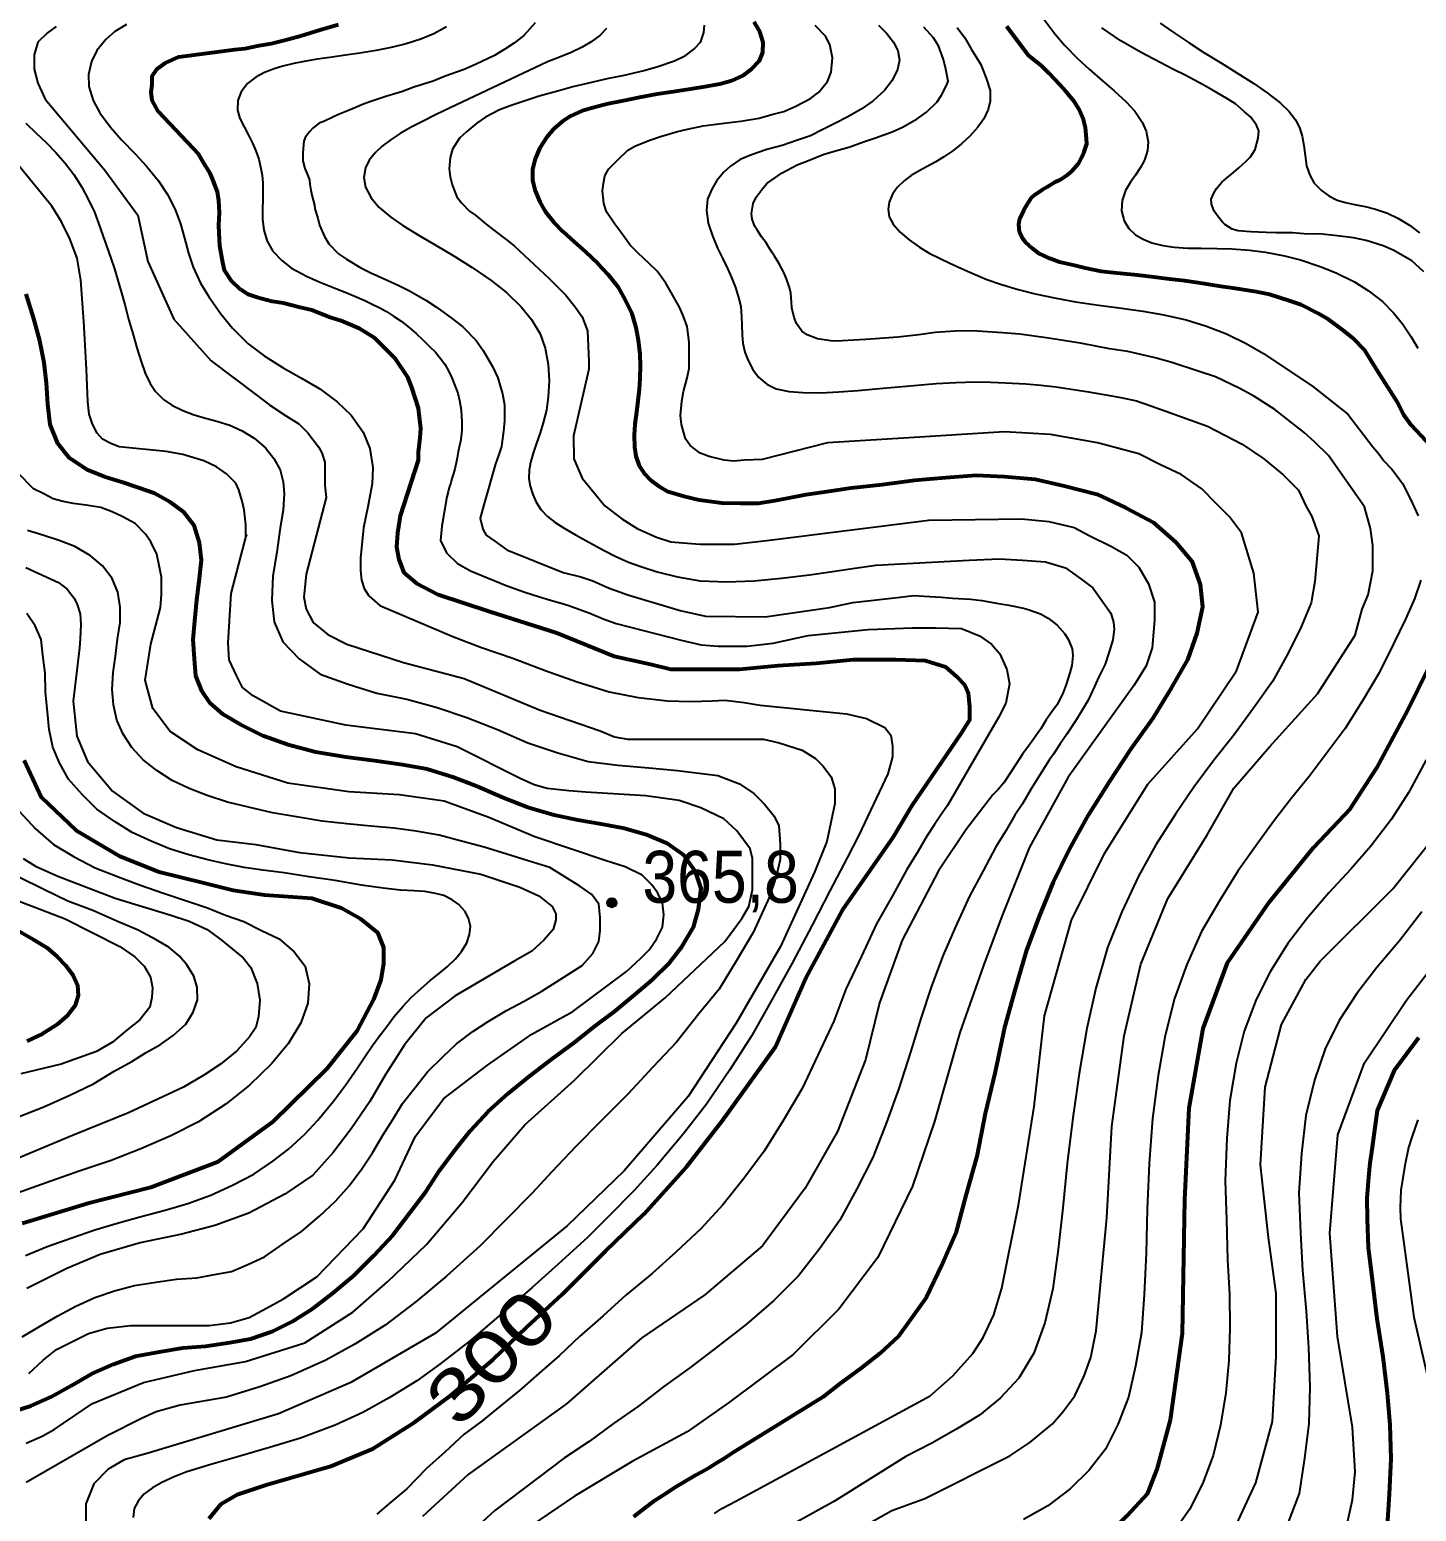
# Model space of a CAD drawing. Header units: metres. Extents: x 552626 to 559174, y 1843804 to 1852371.
# Drawn here: x 556587.6 to 557041.5, y 1844412.8 to 1844897.7 of the extents above; entities that cross this region are included whole.
import ezdxf
from ezdxf.enums import TextEntityAlignment as Align

# ---------------------------------------------------------------- set-up
doc = ezdxf.new("R2010")
doc.units = ezdxf.units.M
doc.header["$LTSCALE"] = 6.8
for name, color, linetype, lineweight in [('1', 7, 'Continuous', 25), ('2', 7, 'Continuous', 53), ('5', 7, 'Continuous', 25)]:
    doc.layers.add(name, color=color, linetype=linetype, lineweight=lineweight)
doc.layers.add('4', color=7, linetype='Continuous')

msp = doc.modelspace()

# ---------------------------------------------------------------- hatches: boundary and pattern name
at = {"layer": '5'}
msp.add_hatch(color=256, dxfattribs=at).paths.add_polyline_path([(556779.7, 1844611.98, 1), (556776.7, 1844611.98, 1)])

# ---------------------------------------------------------------- linework, layer by layer
at = {"layer": '1'}
for points in [[(556753.15, 1844899.99), (556749.4, 1844895.81), (556746.37, 1844893.43), (556743.21, 1844891.32), (556739.75, 1844889.27), (556733.83, 1844886.44), (556729.87, 1844884.61), (556723.67, 1844882.5), (556719.69, 1844880.86), (556713.38, 1844878.83), (556709.64, 1844877.51), (556704.25, 1844875.79), (556699.95, 1844874.39), (556697.13, 1844873.38), (556693.34, 1844871.76), (556690.89, 1844870.79), (556688.71, 1844869.94), (556686.83, 1844869.04), (556684.14, 1844867.75), (556682.42, 1844867.06), (556680.33, 1844865.47), (556679.24, 1844864.29), (556677.77, 1844862.39), (556677.35, 1844861.2), (556677.17, 1844858.8), (556677.09, 1844857.17), (556677.1, 1844854.79), (556677.7, 1844852.3), (556678.37, 1844850.77), (556679.21, 1844848.59), (556679.4, 1844847.09), (556679.64, 1844845.22), (556680.03, 1844843.55), (556680.83, 1844840.23), (556680.97, 1844839.11), (556681.93, 1844835.99), (556682.51, 1844833.69), (556684.2, 1844830), (556685.55, 1844827.6), (556688.72, 1844824.29), (556691.31, 1844822.61), (556696.04, 1844819.78), (556699.3, 1844818.1), (556704.83, 1844815.65), (556708.46, 1844814.01), (556712.01, 1844812.27), (556717.35, 1844809.13), (556720.86, 1844806.91), (556726, 1844803.08), (556729.38, 1844800.46), (556733.84, 1844795.98), (556736.05, 1844792.74), (556739.19, 1844787.42), (556740.89, 1844783.73)], [(556919.71, 1844901.04), (556923.33, 1844896.28), (556926.48, 1844892.56), (556930.61, 1844888.28), (556934.39, 1844884.78), (556938.84, 1844880.96), (556942.6, 1844877.72), (556946.55, 1844874.07), (556949.37, 1844870.98), (556951.79, 1844867.43), (556953.13, 1844864.48), (556953.69, 1844861), (556953.5, 1844858.19), (556952.53, 1844854.98), (556951.28, 1844852.58), (556949.6, 1844850.06), (556947.91, 1844847.78), (556946.29, 1844845.04), (556945.28, 1844841.77), (556945, 1844838.44), (556945.91, 1844835.12), (556947.39, 1844832.64), (556949.6, 1844830.59), (556952.09, 1844829.13), (556954.96, 1844827.94), (556958.54, 1844827.04), (556962.21, 1844826.55), (556966.77, 1844826.22), (556971.08, 1844826.19), (556976.31, 1844826.08), (556981.12, 1844825.97), (556986.89, 1844825.54), (556992.13, 1844824.9)], [(556957.65, 1844899.86), (556961.9, 1844896.83), (556967.13, 1844893.34), (556972.01, 1844890.25), (556977.75, 1844886.71), (556982.78, 1844883.59), (556988.31, 1844880.05), (556992.67, 1844877.02), (556996.93, 1844873.74), (556999.73, 1844871.01), (557002, 1844868.17), (557003.23, 1844865.64), (557004.15, 1844862.84), (557004.7, 1844859.74), (557005.13, 1844856.53), (557005.6, 1844853.16), (557006.66, 1844850.11), (557008.09, 1844847.42), (557010.51, 1844845.1), (557012.84, 1844843.36), (557015.63, 1844841.92), (557018.32, 1844841.1), (557021.26, 1844840.44), (557024.72, 1844839.79), (557028.11, 1844838.98), (557032.03, 1844837.65), (557035.5, 1844835.99), (557039.29, 1844833.7), (557042.51, 1844831.19)], [(556596.29, 1844898.76), (556593.46, 1844896.69), (556590.37, 1844893.59)], [(556619.36, 1844899.35), (556615.53, 1844897.1), (556612.54, 1844894.52), (556609.69, 1844890.92), (556607.9, 1844887.33), (556606.88, 1844883), (556607.03, 1844879.11), (556608.41, 1844874.55), (556610.66, 1844870.49), (556614.1, 1844865.77), (556617.76, 1844861.68), (556622.13, 1844857.05), (556625.94, 1844852.99), (556629.83, 1844848.19), (556632.75, 1844843.76)], [(556724.1, 1844898.67), (556719.94, 1844896.36), (556715.71, 1844894.64), (556710.84, 1844893.11), (556705.96, 1844891.89), (556701.02, 1844890.89), (556695.75, 1844890.01), (556691.02, 1844889.33), (556685.92, 1844888.62), (556681.8, 1844888.03), (556677.5, 1844887.32), (556674.12, 1844886.63), (556670.54, 1844885.75), (556667.65, 1844884.88), (556664.47, 1844883.72), (556661.65, 1844882.2), (556658.94, 1844880.09), (556656.92, 1844877.38), (556655.81, 1844874.47), (556655.71, 1844871.37), (556656.46, 1844868.68), (556657.81, 1844865.86), (556659.16, 1844863.4), (556660.62, 1844860.58), (556661.66, 1844858.08), (556662.63, 1844855.27), (556663.22, 1844852.81), (556663.74, 1844850.04), (556663.96, 1844847.57), (556664.01, 1844844.85), (556663.92, 1844842.09), (556663.84, 1844838.95), (556663.89, 1844835.64), (556664.28, 1844832.1), (556665.42, 1844828.54), (556667.25, 1844825.21), (556670.22, 1844822.11), (556673.34, 1844819.68), (556678.26, 1844817.05), (556682.45, 1844815.22), (556687.81, 1844812.99), (556691.42, 1844811.53), (556695.04, 1844810.02), (556697.37, 1844809.02), (556699.78, 1844807.87), (556702.06, 1844806.77), (556704.42, 1844805.5), (556706.75, 1844803.98), (556709.23, 1844802.3), (556711.81, 1844800.26), (556714.17, 1844798.25), (556716.5, 1844796.14), (556718.56, 1844794.03), (556720.45, 1844792.13), (556722.1, 1844790.11), (556723.49, 1844788.26), (556724.7, 1844786.04)], [(556808.44, 1844899.12), (556808.16, 1844896.8), (556807.15, 1844893.53), (556805.3, 1844891.59), (556801.64, 1844888.85), (556798.68, 1844887.43), (556792.93, 1844885.48), (556788.62, 1844884.27), (556781.7, 1844882.55), (556777.14, 1844881.69), (556770.12, 1844880.05), (556765.4, 1844878.98), (556760.81, 1844877.65), (556754.37, 1844875.89), (556750.53, 1844874.65), (556744.97, 1844872.72), (556741.43, 1844871.42), (556736.87, 1844869.04), (556733.98, 1844867.06), (556730.71, 1844864.37), (556728.32, 1844862.16), (556726.01, 1844858.55), (556725.3, 1844855.89), (556724.91, 1844852.13), (556725.24, 1844849.51), (556725.94, 1844846.93), (556727.48, 1844843.04), (556728.97, 1844841.03), (556731.59, 1844838.32), (556733.67, 1844836.87), (556737.07, 1844834.06), (556739.6, 1844832.09), (556743.6, 1844828.98), (556746.24, 1844826.93), (556757.71, 1844816.26), (556763.13, 1844810.82), (556766.04, 1844807.06), (556768.54, 1844803.72), (556770.21, 1844799.12), (556770.63, 1844789.09), (556770.63, 1844786.59), (556765.67, 1844764.77), (556765.72, 1844757.28), (556768.47, 1844750.98), (556772, 1844746.64), (556775.93, 1844741.92), (556781.43, 1844737.58), (556786.54, 1844734.43), (556792.82, 1844731.67), (556797.53, 1844730.1), (556806.96, 1844729.31)], [(556776.47, 1844898.04), (556774.25, 1844895.77), (556771.39, 1844893.69), (556768.47, 1844891.99), (556764.86, 1844890.28), (556761.35, 1844888.81)], [(556921.73, 1844765.27), (556906.68, 1844766.06), (556873.63, 1844763.98), (556848.84, 1844762.48), (556827.37, 1844757.09), (556821.6, 1844756.85), (556818.12, 1844756.51), (556814.95, 1844756.77), (556810.03, 1844758.06), (556807.14, 1844759.13), (556803.87, 1844761.67), (556802.36, 1844763.85), (556801.03, 1844768.44), (556800.65, 1844771.44), (556801.11, 1844776.16), (556801.67, 1844779.27), (556802.81, 1844783.79), (556803.48, 1844786.82), (556803.54, 1844791.68), (556803.55, 1844795.39), (556802.81, 1844800.53), (556801.64, 1844803.81), (556800.3, 1844806.88), (556797.61, 1844811.68), (556795.9, 1844814.7), (556793.03, 1844818.62), (556790.54, 1844821.06), (556786.75, 1844824.68), (556784.16, 1844827.21), (556781.16, 1844831.4), (556779.2, 1844834.1), (556776.41, 1844838.13), (556775.61, 1844840.79), (556775.09, 1844844.91), (556775.45, 1844847.33), (556775.9, 1844849.86), (556777.06, 1844852), (556780.18, 1844855.15), (556783.41, 1844858.22), (556785.89, 1844859.67), (556790.6, 1844861.59), (556794.17, 1844862.71), (556799.67, 1844864.35), (556803, 1844865.14), (556808.09, 1844866.26), (556811.46, 1844866.68), (556816.7, 1844867.33), (556820.45, 1844867.8), (556826.42, 1844868.74), (556830.55, 1844869.92), (556834.52, 1844870.9), (556838.4, 1844872.62), (556843.22, 1844875.13), (556845.9, 1844877.27), (556848.79, 1844880.77), (556849.94, 1844883.77), (556850.39, 1844888.48), (556849.56, 1844892.85), (556848.08, 1844895.52), (556844.78, 1844899.1)], [(556865.46, 1844899.14), (556868.07, 1844896.6), (556870.44, 1844893.6), (556871.76, 1844890.89), (556872.31, 1844887.68), (556871.73, 1844884.61), (556869.96, 1844881.01), (556867.44, 1844877.76), (556863.71, 1844874.41), (556859.77, 1844871.69), (556855.39, 1844869.21), (556851.19, 1844866.99), (556847.29, 1844865.01), (556843.17, 1844862.98), (556839.02, 1844861.54), (556833.91, 1844859.78), (556828.9, 1844858.53), (556823.93, 1844856.69), (556820.22, 1844855.16), (556817.03, 1844853.02), (556814.86, 1844851.02), (556812.6, 1844848.33), (556810.89, 1844845.55), (556809.51, 1844842.21), (556809.22, 1844838.55), (556809.72, 1844834.42), (556811.12, 1844830.21), (556812.81, 1844826.17), (556814.51, 1844822.74), (556816.07, 1844819.5), (556817.41, 1844816.55), (556818.71, 1844813.34), (556819.71, 1844810.06), (556820.39, 1844807.06), (556820.68, 1844803.82), (556820.78, 1844800.98), (556820.84, 1844797.84), (556821.12, 1844795.09), (556821.76, 1844792.11), (556822.78, 1844789.41), (556824.39, 1844786.44), (556826.25, 1844783.93), (556828.98, 1844781.64), (556831.94, 1844780.21), (556836.21, 1844779.28), (556840.7, 1844778.91), (556846.59, 1844778.89), (556852.52, 1844779.17), (556858.69, 1844779.61), (556867.06, 1844780.42), (556874.58, 1844781.09), (556884.33, 1844781.9), (556890.8, 1844782.25), (556897.08, 1844782.47), (556902.19, 1844782.35), (556907.11, 1844782.09), (556913.67, 1844781.77), (556918.66, 1844781.36)], [(556920.36, 1844796.89), (556911.75, 1844798), (556906.07, 1844798.53), (556897.83, 1844799.02), (556892.2, 1844799.17), (556883.99, 1844798.62), (556878.67, 1844797.85), (556871.82, 1844797.09), (556867.49, 1844796.74), (556861.36, 1844796.26), (556859.28, 1844796.19), (556851.72, 1844795.81), (556849.9, 1844795.87), (556845.54, 1844796.56), (556842.14, 1844797.85), (556840.37, 1844799.05), (556838.63, 1844801.59), (556837.91, 1844803.5), (556837.14, 1844806.64), (556836.99, 1844808.61), (556836.82, 1844811.45), (556836.4, 1844813.3), (556835.38, 1844816.12), (556834.46, 1844818.19), (556832.83, 1844821.32), (556831.4, 1844823.61), (556830.57, 1844824.93), (556829.5, 1844826.61), (556828.67, 1844827.93), (556827.19, 1844829.93), (556825.89, 1844831.96), (556825.05, 1844833.28), (556824.08, 1844835.73), (556823.95, 1844837.52), (556824.49, 1844840.82), (556825.46, 1844842.94), (556827.43, 1844845.47), (556828.9, 1844847.36), (556832.58, 1844849.92), (556833.98, 1844850.85), (556838.89, 1844853.46), (556842.52, 1844854.87), (556847.41, 1844856.81), (556850.6, 1844857.88), (556855.76, 1844859.29), (556860.86, 1844861.07), (556864.51, 1844862.28), (556869.97, 1844864.3), (556873.3, 1844865.76), (556878.18, 1844868.56), (556881.16, 1844870.65), (556884.63, 1844874.03), (556886.06, 1844876.3), (556887.83, 1844879.66), (556888.25, 1844880.86), (556887.57, 1844884.77), (556886.8, 1844887.9), (556885.09, 1844892.45), (556883.53, 1844895.01), (556880.33, 1844898.51)], [(556891.22, 1844898.38), (556893.73, 1844895.06), (556895.97, 1844891.21), (556898.96, 1844886.3), (556900.72, 1844881.81), (556902.03, 1844877.82), (556902.05, 1844874.35), (556901.4, 1844871.59), (556899.91, 1844868.48), (556897.97, 1844865.76), (556895.38, 1844862.87), (556892.61, 1844860.39), (556889.78, 1844858.09), (556886.82, 1844856.09), (556884.25, 1844854.48), (556881.38, 1844852.89), (556878.96, 1844851.56), (556876.18, 1844849.93), (556873.9, 1844848.24), (556871.62, 1844846.07), (556870.11, 1844843.87), (556868.97, 1844841.29), (556868.63, 1844838.97), (556868.97, 1844836.43), (556870.31, 1844834), (556872.56, 1844831.38), (556875.48, 1844828.89), (556878.85, 1844826.55), (556882.1, 1844824.61), (556885.61, 1844822.84), (556888.82, 1844821.33), (556892.69, 1844819.53), (556896.34, 1844817.9), (556900.94, 1844815.99), (556905.44, 1844814.37), (556911.21, 1844812.62), (556916.79, 1844811.23), (556923.64, 1844809.79), (556929.98, 1844808.66), (556937.48, 1844807.55), (556944.23, 1844806.67), (556952.02, 1844805.59), (556958.9, 1844804.41), (556966.23, 1844802.76), (556972.88, 1844800.65), (556979.35, 1844798.19), (556985.8, 1844794.98), (556991.44, 1844791.71), (557007.68, 1844780.91)], [(556989.17, 1844866.45), (556987.21, 1844869.15), (556985.29, 1844870.81), (556982.29, 1844873.48), (556979.52, 1844875.13), (556975, 1844877.8), (556971.72, 1844879.67), (556966.11, 1844882.68), (556961.85, 1844884.81), (556955.55, 1844888.02), (556951.27, 1844890.33), (556944.81, 1844894), (556938.56, 1844898.35)], [(556590.37, 1844893.59), (556589.08, 1844889.46), (556589.08, 1844884.81), (556590.37, 1844880.16), (556592.69, 1844875), (556612.24, 1844851.7), (556623.05, 1844836.95), (556626.34, 1844821.79), (556634.8, 1844802.99), (556647.07, 1844789.35), (556661.7, 1844778.29), (556666.21, 1844774.77), (556671.71, 1844771.26), (556675.72, 1844768.75), (556678.73, 1844765.73), (556682.23, 1844761.21), (556683.23, 1844759.2), (556684.24, 1844756.19), (556684.24, 1844752.67), (556684.24, 1844748.65), (556684.74, 1844744.64), (556678.13, 1844719.46), (556677.35, 1844711.97), (556678.13, 1844708.03), (556680.49, 1844703.7), (556685.2, 1844699.76), (556691.49, 1844696.61), (556709.98, 1844690.61), (556729.83, 1844685.35), (556754.72, 1844674.99), (556774.36, 1844668.26), (556779.08, 1844666.29), (556783.4, 1844665.5), (556787.72, 1844665.5), (556796.54, 1844665.55), (556827.85, 1844665.53), (556833, 1844664.34), (556840.52, 1844661.95), (556844.88, 1844659.17), (556847.26, 1844656.79), (556850.03, 1844653.21), (556851.22, 1844649.24), (556851.22, 1844644.47), (556848.6, 1844632.02), (556844.57, 1844621.97), (556833.42, 1844597.69), (556818.86, 1844572.55), (556803.23, 1844548.54), (556782.19, 1844524.24), (556763.61, 1844506.24), (556720.49, 1844471.14), (556692.82, 1844455.02), (556669.08, 1844444.74), (556626.44, 1844431.85), (556618.62, 1844429.67), (556613.4, 1844426.62), (556608.62, 1844421.82), (556606.02, 1844415.28), (556606.02, 1844409.62)], [(556761.35, 1844888.81), (556757.15, 1844887.21), (556725.25, 1844872.12), (556720.74, 1844869.98), (556716.19, 1844867.7), (556712.47, 1844865.77), (556708.9, 1844863.68), (556705.93, 1844861.77), (556703.01, 1844859.57), (556700.8, 1844857.49), (556698.81, 1844855.01), (556697.53, 1844852.49), (556697.08, 1844849.3), (556697.54, 1844846.21), (556699.43, 1844842.63), (556701.93, 1844839.62), (556705.82, 1844836.37), (556709.82, 1844833.63), (556715.17, 1844830.37), (556720.38, 1844827.27), (556726.77, 1844823.48), (556732.48, 1844819.89), (556738.75, 1844815.61), (556743.75, 1844811.66), (556748.57, 1844807.04), (556751.95, 1844802.81), (556754.73, 1844798.18), (556756.42, 1844793.43), (556757.4, 1844788.17), (556757.73, 1844782.82), (556757.38, 1844777.55), (556756.76, 1844773.14), (556755.68, 1844769), (556754.7, 1844765.74), (556753.47, 1844762.1), (556752.5, 1844759.12), (556751.57, 1844756.01), (556751.11, 1844753.53), (556751.07, 1844750.8), (556751.46, 1844748.33), (556752.3, 1844745.62), (556753.43, 1844743.06), (556754.99, 1844740.64), (556757.19, 1844738.37), (556759.62, 1844736.47), (556762.56, 1844734.56), (556766.56, 1844732.26), (556770.67, 1844729.95), (556775.73, 1844727.23), (556779.33, 1844725.39), (556783.7, 1844723.45), (556787.67, 1844722.04), (556792.99, 1844720.24), (556799.71, 1844718.62), (556807.08, 1844717.34), (556815.73, 1844717), (556824.73, 1844717.32), (556833.75, 1844718.2), (556842.89, 1844719.3), (556850.41, 1844720.43), (556857.78, 1844721.46), (556864.64, 1844722.47), (556895.11, 1844724.05), (556905.12, 1844724.55), (556912.64, 1844724.05)], [(556586.39, 1844867.13), (556589.81, 1844863.86), (556592.95, 1844860.91), (556596.27, 1844857.48), (556599.3, 1844854.03), (556602.1, 1844850.28), (556604.77, 1844846.15), (556606.84, 1844842.26), (556608.82, 1844837.94), (556610.21, 1844834.36), (556611.63, 1844830.33), (556612.82, 1844826.95), (556614.18, 1844822.97), (556615.37, 1844819.48), (556616.66, 1844815.33), (556617.71, 1844811.62)], [(557043.98, 1844818.43), (557040.01, 1844822.02), (557037.23, 1844823.67), (557033.95, 1844825.54), (557030.64, 1844826.93), (557025.09, 1844828.71), (557020.99, 1844829.53), (557014.71, 1844830.36), (557010.66, 1844830.8), (557004.84, 1844830.93), (557001, 1844831.21), (556995.76, 1844831.22), (556992.32, 1844831.36), (556987.36, 1844831.5), (556983.23, 1844831.84), (556981.26, 1844832.36), (556978.78, 1844833.95), (556978.02, 1844834.71), (556976.42, 1844836.79), (556975.38, 1844838.28), (556974.51, 1844840.64), (556974.41, 1844842.25), (556975.22, 1844844.15), (556976.07, 1844845.69), (556977.9, 1844847.82), (556979.36, 1844849.05), (556981.69, 1844850.96), (556983.4, 1844852.5), (556985.79, 1844854.7), (556987.23, 1844856.12), (556988.73, 1844858.5), (556989.79, 1844862.24), (556989.96, 1844864.64), (556989.17, 1844866.45)], [(556655.11, 1844749.24), (556652.03, 1844752.33), (556648.75, 1844754.65), (556644.7, 1844756.59), (556637.75, 1844758.71), (556632.35, 1844759.68), (556616.92, 1844761.23), (556614.41, 1844762.2), (556611.52, 1844763.74), (556609.78, 1844765.68), (556608.24, 1844768.58), (556607.08, 1844771.87), (556606.7, 1844775.93), (556606.28, 1844786.55), (556605.43, 1844802.17), (556604.4, 1844815.72), (556603.21, 1844822.87), (556600.83, 1844829.23), (556598.06, 1844834.79), (556594.89, 1844839.96), (556582.25, 1844855.47)], [(556632.75, 1844843.76), (556635.32, 1844838.89), (556637.01, 1844834.19), (556638.38, 1844829.5), (556639.66, 1844824.54), (556641.19, 1844819.98), (556643.59, 1844814.79), (556646.36, 1844810.13), (556650.17, 1844804.72), (556654.04, 1844799.97), (556659.22, 1844794.9), (556664.44, 1844790.94), (556670.62, 1844787.09), (556676.66, 1844783.68), (556682.61, 1844780.15), (556688.3, 1844775.92), (556692.91, 1844771.58), (556696.82, 1844766.01), (556699, 1844760.66), (556699.96, 1844754.37), (556699.8, 1844749.1), (556698.35, 1844741.51), (556696.92, 1844734.7), (556695.92, 1844724.73), (556695.92, 1844720.75), (556696.31, 1844717.57), (556697.11, 1844714.79), (556698.69, 1844712.41), (556702.26, 1844709.23), (556726.12, 1844699.09), (556735.49, 1844695.48), (556745.76, 1844691.98), (556756.37, 1844687.96), (556766.82, 1844684.29), (556777.34, 1844681.06), (556786.78, 1844679.11), (556796.44, 1844678.1), (556803.97, 1844677.87), (556811.01, 1844678.09), (556815.23, 1844678.26), (556821.48, 1844677.52), (556826.74, 1844676.65), (556855.03, 1844673.81), (556861.54, 1844672.3), (556867.56, 1844669.29), (556869.56, 1844666.78), (556870.06, 1844663.26), (556870.06, 1844659.75), (556868.56, 1844654.22), (556859.01, 1844634.14), (556855.22, 1844626.68), (556849.51, 1844615.86), (556843.73, 1844604.63), (556837.24, 1844592.18), (556830.61, 1844580.23), (556824, 1844568.52), (556816.78, 1844557.26), (556809.17, 1844546.08), (556801.54, 1844536.23), (556793.03, 1844526.13), (556785.37, 1844517.76), (556777.13, 1844509.27), (556770.18, 1844502.39), (556760.67, 1844493.71), (556752, 1844485.93)], [(556992.13, 1844824.9), (556998.36, 1844823.69), (557003.59, 1844822.38), (557010.06, 1844820.25), (557015.22, 1844818.12), (557021.25, 1844815.17), (557025.85, 1844812.19), (557030.4, 1844808.77), (557034.01, 1844805.06), (557037, 1844801.44), (557039.82, 1844797.22), (557042.05, 1844793.43)], [(556617.71, 1844811.62), (556618.86, 1844807.32), (556620.02, 1844803.01), (556621.37, 1844798.25), (556622.74, 1844793.56), (556624.16, 1844789.1), (556625.48, 1844785.29), (556627.11, 1844781.92), (556628.89, 1844779.29), (556631.48, 1844776.72), (556634.23, 1844774.86), (556637.76, 1844773.04), (556641.16, 1844771.81), (556645.22, 1844770.56), (556648.91, 1844769.61), (556653.12, 1844768.3), (556657.17, 1844766.45), (556661.16, 1844764.02), (556664.85, 1844760.84), (556667.59, 1844757.41), (556669.69, 1844753.71), (556670.62, 1844749.69), (556670.98, 1844745.89), (556670.63, 1844740.44), (556669.69, 1844734.63), (556668.57, 1844726.75), (556667.28, 1844719.02), (556666.87, 1844710.94), (556667.67, 1844703.94), (556670.51, 1844697.33), (556675.82, 1844691.81), (556682.76, 1844686.84), (556691.87, 1844683.51), (556701.28, 1844680.62), (556711.12, 1844678.58), (556721.01, 1844675.85), (556730.74, 1844672.56), (556740.78, 1844668.67), (556750.7, 1844664.36), (556760.53, 1844661.1), (556770.49, 1844658.25), (556780.14, 1844657.02), (556790.29, 1844656.16), (556799.73, 1844655.3), (556812.86, 1844653.68), (556819.93, 1844650.92), (556824.64, 1844647.77), (556828.18, 1844644.23), (556831.32, 1844640.29), (556832.89, 1844637.14), (556833.28, 1844631.23), (556833.28, 1844626.11), (556832.1, 1844620.99), (556829.75, 1844613.9), (556824.51, 1844602.24), (556819.27, 1844593.37), (556813.31, 1844583.69), (556806.7, 1844575.59), (556799.39, 1844566.36), (556791.66, 1844558.23), (556783.49, 1844549.47), (556774.6, 1844540.47), (556766.44, 1844532.24), (556758.53, 1844523.88), (556752.09, 1844516.9)], [(556862.84, 1844409.18), (556869.8, 1844413.1), (556880.66, 1844417.02), (556908.47, 1844430.97), (556914.99, 1844435.33), (556922.38, 1844441.43), (556925.86, 1844445.35), (556929.77, 1844450.58), (556932.81, 1844457.12), (556934.98, 1844463.22), (556936.72, 1844471.93), (556940.24, 1844508.9), (556941.88, 1844538.81), (556945.93, 1844568.4), (556951.39, 1844591.91), (556960.19, 1844613.41), (556972.89, 1844634.03), (556981.74, 1844649.44), (556993.46, 1844663.01), (557009.21, 1844680.38), (557021.44, 1844699.51), (557023.78, 1844708.04), (557025.75, 1844712.77), (557027.32, 1844720.65), (557027.32, 1844728.92), (557026.53, 1844734.44), (557024.57, 1844741.53), (557012.79, 1844758.34), (557008.14, 1844762.8), (557004.8, 1844765.9), (556999.22, 1844770.24), (556995.21, 1844773.35), (556988.59, 1844777.66), (556983.69, 1844780.28), (556975.8, 1844784.05), (556970.15, 1844785.91), (556961.52, 1844788.73), (556955.99, 1844790.32), (556947.08, 1844792.34), (556941.07, 1844793.3), (556932.1, 1844795.03), (556926.08, 1844795.99), (556920.36, 1844796.89)], [(556724.7, 1844786.04), (556725.84, 1844783.74), (556727.74, 1844778.79), (556728.37, 1844776.31), (556728.8, 1844773.99), (556729.02, 1844771.54), (556729.11, 1844769), (556729.05, 1844766.77), (556728.89, 1844764.6), (556728.62, 1844762.91), (556728.26, 1844761.13), (556727.95, 1844759.55), (556727.55, 1844757.6), (556727.22, 1844755.95), (556726.76, 1844753.97), (556726.37, 1844752.47), (556725.87, 1844750.79), (556725.46, 1844749.43), (556724.98, 1844747.91), (556724.58, 1844746.41), (556724.15, 1844744.82), (556722.52, 1844735.21), (556722.13, 1844730.49), (556724.09, 1844726.55), (556727.63, 1844723), (556731.95, 1844720.64), (556743.57, 1844715.8), (556746.64, 1844714.67), (556749.72, 1844713.6), (556754.48, 1844712.1), (556758.11, 1844711.02), (556761.66, 1844710), (556764.08, 1844709.29), (556767.43, 1844708.08), (556770.97, 1844706.71), (556775.36, 1844704.94), (556779.58, 1844703.39), (556800.94, 1844697.92), (556807.45, 1844696.42), (556812.96, 1844695.91), (556822.48, 1844695.91), (556830.99, 1844696.92), (556842.51, 1844699.43), (556862.05, 1844701.44), (556876.57, 1844701.94), (556884.08, 1844701.94), (556892.59, 1844701.74), (556898.49, 1844699.38), (556902.41, 1844696.62), (556905.16, 1844693.47), (556907.52, 1844688.35), (556908.31, 1844683.62), (556907.13, 1844677.32), (556904.77, 1844672.59), (556888.06, 1844643.79), (556885.72, 1844640.52), (556883.79, 1844637.55), (556881.34, 1844633.8), (556878.43, 1844628.83), (556874.71, 1844622.84), (556870.22, 1844614.49), (556864.87, 1844605.1), (556859.93, 1844594.47), (556854.78, 1844583.71), (556850.82, 1844573.22)], [(556740.89, 1844783.73), (556742.4, 1844778.5), (556743.03, 1844774.97), (556743.02, 1844769.73), (556742.69, 1844766.27), (556742.07, 1844761.34), (556741.12, 1844758.37), (556740.13, 1844755.58), (556736.32, 1844742.22), (556735.13, 1844737.85), (556735.93, 1844734.27), (556737.11, 1844732.29), (556739.89, 1844730.3), (556743.85, 1844727.52), (556762.27, 1844720.11), (556768.06, 1844718.65), (556771.94, 1844717.32), (556777.37, 1844714.96), (556780.66, 1844713.76), (556783.45, 1844712.77), (556800.61, 1844707.57), (556808.82, 1844705.75), (556828.42, 1844705.57), (556849.44, 1844708.58), (556857.08, 1844710.22), (556870.71, 1844711.72), (556877.08, 1844712.51), (556880.44, 1844712.27), (556885.99, 1844712.01), (556889.74, 1844711.63), (556895.59, 1844711.31), (556899.34, 1844710.93), (556904.8, 1844709.9), (556908.1, 1844709.36), (556912.89, 1844708.34), (556914.46, 1844707.97), (556918.54, 1844706.48), (556921, 1844705.08), (556923.95, 1844702.78), (556926.49, 1844699.96), (556927.69, 1844698.02), (556928.92, 1844695.04), (556929.1, 1844692.87), (556928.74, 1844689.59), (556928.09, 1844687.23), (556926.95, 1844683.38), (556925.95, 1844680.78), (556924.04, 1844677.02), (556922.26, 1844674.51), (556920.4, 1844671.9), (556918.59, 1844668.92), (556915.11, 1844664.01), (556912.6, 1844660.56), (556909.25, 1844655.38), (556906.53, 1844651.24), (556904.63, 1844649), (556902.94, 1844647.27), (556894.14, 1844635.96), (556885.09, 1844622.43), (556873.2, 1844599.71), (556865.76, 1844579.2), (556861.27, 1844560.6), (556852.06, 1844537.17), (556841.46, 1844518.63), (556827.55, 1844499.73)], [(556918.66, 1844781.36), (556923.68, 1844780.86), (556928.58, 1844780.09), (556933.51, 1844779.27), (556939.92, 1844778.2), (556944.83, 1844777.29), (556949.96, 1844776.21), (556954.63, 1844774.62), (556959.53, 1844772.86), (556973.12, 1844767.92), (556984.51, 1844762.01), (556991.58, 1844757.28), (556997.86, 1844752.16), (557002.97, 1844747.04), (557005.33, 1844741.92), (557007.29, 1844738.37), (557009.65, 1844732.07), (557008.28, 1844717.09), (557007.12, 1844710.12), (557003.86, 1844702.26), (556999.53, 1844693.61), (556994.45, 1844684.44), (556988.17, 1844675.64), (556981.8, 1844666.79), (556975.37, 1844658.71), (556968.7, 1844649.81), (556962.66, 1844641), (556956.26, 1844630.9), (556950.6, 1844620.68), (556945.09, 1844609.03), (556940.48, 1844597.34), (556936.63, 1844584.08), (556933.63, 1844570.81), (556931.11, 1844556.14), (556929.13, 1844541.59), (556927.23, 1844526.68), (556925.85, 1844512.15), (556924.23, 1844498.56), (556922.58, 1844485.69), (556919.97, 1844474.47), (556916.28, 1844464.63), (556911.42, 1844456.45), (556905.31, 1844449.84), (556898.57, 1844444.3), (556890.75, 1844439.63), (556882.92, 1844435.16), (556874.42, 1844430.75), (556851.11, 1844416.16), (556829.82, 1844404.38)], [(557007.68, 1844780.91), (557019.07, 1844771.85), (557027.31, 1844761.19), (557029.23, 1844758.84), (557030.91, 1844756.57), (557033.48, 1844753.85), (557035.23, 1844751.53), (557036.98, 1844749.2), (557038.6, 1844746.03), (557040.14, 1844742.87), (557042.16, 1844738.62)], [(556811.77, 1844412.1), (556814.23, 1844413.74), (556816.9, 1844415.22), (556820.21, 1844416.87), (556850.24, 1844433.15), (556882.4, 1844450.58), (556889.79, 1844457.12), (556896.31, 1844464.53), (556899.78, 1844469.76), (556903.26, 1844477.16), (556905.87, 1844485.88), (556911.35, 1844513), (556916.43, 1844545.31), (556919.86, 1844574.99), (556928.69, 1844606.34), (556939.48, 1844628.15), (556953.58, 1844650.82), (556969.85, 1844668.86), (556982.69, 1844687.9), (556989.75, 1844707.04), (556988.37, 1844719.85), (556984.33, 1844733.08), (556980.37, 1844738.25), (556976.01, 1844742.62), (556971.26, 1844747.39), (556964.52, 1844752.15), (556957.79, 1844755.33), (556950.66, 1844758.91), (556937.19, 1844762.48), (556921.73, 1844765.27)], [(556692.07, 1844648.25), (556672.12, 1844651.16), (556655.19, 1844656.43), (556642.69, 1844662.08), (556633.59, 1844667.98), (556627.98, 1844675.55), (556625.44, 1844684.86), (556627.36, 1844696.59), (556630.43, 1844708.61), (556630.81, 1844712.87), (556630.81, 1844718.48), (556630.04, 1844722.35), (556629.27, 1844726.02), (556627.34, 1844730.08), (556625.6, 1844732.6), (556622.13, 1844736.08), (556617.89, 1844738.4), (556614.61, 1844739.95), (556610.94, 1844741.3), (556606.12, 1844742.08), (556601.88, 1844742.66), (556598.6, 1844743.24), (556595.32, 1844744.2), (556592.04, 1844745.95), (556588.95, 1844747.49), (556583.74, 1844752.72)], [(556586.55, 1844435.1), (556591.7, 1844437.48), (556595.65, 1844439.66), (556608.17, 1844448.1), (556624.96, 1844454.99), (556641.62, 1844458.95), (556658.31, 1844461.81), (556677.67, 1844467.97), (556693.4, 1844478.03), (556704.74, 1844487.97), (556717.57, 1844500.19), (556729.16, 1844513.85), (556739.41, 1844527.29), (556749.67, 1844539.36), (556765.94, 1844553.88), (556781.45, 1844569.18), (556795.61, 1844580.86), (556815.21, 1844599.32), (556820.71, 1844606.81), (556823.07, 1844610.74), (556824.25, 1844616.26), (556824.25, 1844622.17), (556824.25, 1844626.5), (556823.46, 1844629.65), (556819.14, 1844635.56), (556814.82, 1844639.5), (556807.36, 1844643.05), (556800.29, 1844645.41), (556789.29, 1844646.98), (556769.65, 1844648.17), (556764.15, 1844648.56), (556757.08, 1844649.35), (556752.76, 1844650.53), (556748.44, 1844652.5), (556727.56, 1844663.06), (556713.9, 1844667.24), (556691.16, 1844670.05), (556669.74, 1844674.68), (556660.85, 1844679.67), (556657.32, 1844682.43), (556655.35, 1844686.37), (556653, 1844691.49), (556652.6, 1844697), (556653.58, 1844713.24), (556658.66, 1844732.35), (556658.39, 1844731.83), (556658.39, 1844735.7), (556657.81, 1844740.53), (556657.24, 1844743.43), (556656.08, 1844747.11), (556655.11, 1844749.24)], [(556806.96, 1844729.31), (556818.35, 1844729.31), (556828.96, 1844730.49), (556881.91, 1844737.16), (556912.23, 1844737.58), (556921.26, 1844736.79), (556929.51, 1844734.83), (556934.62, 1844732.07), (556941.69, 1844728.52), (556946.8, 1844725.77), (556950.72, 1844721.83), (556953.87, 1844716.31), (556955.83, 1844710.4), (556955.83, 1844704.49), (556955.04, 1844695.43), (556953.08, 1844689.53), (556949.15, 1844683.22), (556927.53, 1844653.13), (556914.89, 1844630.21), (556905.92, 1844607.86), (556899.84, 1844591.48), (556892.08, 1844569.56), (556883.86, 1844540.37), (556876.66, 1844519.29), (556865.3, 1844495.87), (556852.51, 1844479.03), (556837.54, 1844464.18), (556816.37, 1844448.38), (556802.82, 1844438.88), (556784.8, 1844429.14), (556765.93, 1844417.81), (556752.03, 1844408.31)], [(556652.36, 1844644.94), (556645.73, 1844647.04), (556639.82, 1844649.33), (556634.26, 1844652.02), (556629.27, 1844655.28), (556624.77, 1844658.8), (556621.05, 1844662.83), (556618.21, 1844667.14), (556616.18, 1844671.69), (556615.13, 1844676.71), (556614.65, 1844681.74), (556614.94, 1844687.29), (556615.7, 1844692.7), (556616.44, 1844698.28), (556617.31, 1844703.7), (556617.25, 1844708.76), (556616.56, 1844713.67), (556614.64, 1844718.07), (556611.47, 1844722.25), (556607.41, 1844725.65), (556602.43, 1844728.58), (556597.29, 1844730.54), (556591.93, 1844732.33), (556586.92, 1844733.82)], [(556586.45, 1844721.68), (556597.06, 1844716.74), (556599.95, 1844714.61), (556602.26, 1844711.71), (556603.23, 1844709.58), (556604.19, 1844706.49), (556604.39, 1844703), (556604.19, 1844698.36), (556604, 1844695.46), (556601.92, 1844677.91), (556603.13, 1844666.49), (556606.54, 1844658.21), (556614.71, 1844648.5), (556624.85, 1844641.32), (556635.7, 1844636.56), (556648.96, 1844632.59), (556661.73, 1844631.03), (556676, 1844628.46), (556692.24, 1844626.71), (556706.27, 1844626.05), (556719.54, 1844624.41), (556735.28, 1844621.33), (556748.05, 1844617.05), (556754.33, 1844614.29), (556758.65, 1844610.74), (556759.83, 1844608.38), (556759.83, 1844606.41), (556759.04, 1844603.26), (556755.9, 1844599.72), (556751.97, 1844596.17), (556746.47, 1844593.02), (556726.89, 1844581.56), (556717.42, 1844574.3), (556710.37, 1844565.54), (556703.96, 1844555.59), (556699.03, 1844546.92), (556692.84, 1844537.96), (556687.03, 1844530.28), (556680.36, 1844522.8), (556671.19, 1844516.64), (556659.38, 1844510.41), (556648.31, 1844506.42), (556637.41, 1844503.56), (556623.78, 1844500.71), (556610.71, 1844496.87), (556599.8, 1844492.29), (556586.72, 1844485.72)], [(556912.64, 1844724.05), (556920.15, 1844723.54), (556926.66, 1844721.54), (556931.67, 1844718.02), (556935.68, 1844715.01), (556941.48, 1844706.78), (556942.43, 1844703.82), (556942.56, 1844701.57), (556942.15, 1844698), (556940.98, 1844694.07), (556939.62, 1844690.04), (556937.49, 1844685.68), (556936.19, 1844682.78), (556934.72, 1844679.72), (556934.1, 1844678.24), (556932.19, 1844674.98), (556930.24, 1844671.91), (556927.1, 1844667.14), (556924.94, 1844663.94), (556922.73, 1844660.63), (556921.35, 1844658.63), (556919.99, 1844656.62), (556917.65, 1844652.81), (556915.5, 1844649.3), (556912.59, 1844644.37), (556910.11, 1844640.66), (556907.14, 1844635.47), (556903.87, 1844630.26), (556899.76, 1844622.43), (556895.27, 1844614.11), (556890.64, 1844604.14), (556886.61, 1844594.86), (556882.83, 1844584.69), (556879.37, 1844574.09), (556875.91, 1844563.07), (556872.17, 1844551.24), (556868.1, 1844540.05), (556863.61, 1844528.65), (556858.37, 1844518.33), (556852.77, 1844508.15), (556846.31, 1844498.86), (556839.25, 1844489.95), (556831.18, 1844481.84), (556822.23, 1844474.03), (556813.03, 1844466.86), (556803.78, 1844459.79), (556795.19, 1844453.63), (556786.96, 1844447.26), (556778.71, 1844441.6), (556770.74, 1844435.68), (556762.75, 1844430.37), (556739.87, 1844413.11), (556734.65, 1844408.31)], [(557043.04, 1844717.52), (557040.95, 1844711.48), (557037.95, 1844704.74), (557034.07, 1844696.73), (557029.38, 1844687.27), (557023.84, 1844678.01), (557018.25, 1844669), (557012.03, 1844660.76), (557006.45, 1844653.32), (557000.68, 1844646.24), (556995.07, 1844639.03), (556989.35, 1844631.07), (556983.04, 1844622.3), (556977.11, 1844612.64), (556971.17, 1844602.53), (556966.38, 1844591.83), (556962.34, 1844580.66), (556959.31, 1844568.52), (556956.97, 1844555.45), (556955.2, 1844541.4), (556954.12, 1844526.61), (556953.36, 1844511.7), (556953.06, 1844497.28), (556952.41, 1844483.79), (556951.59, 1844471.39), (556949.63, 1844460.34), (556947.34, 1844450.14), (556943.76, 1844441.29), (556939.76, 1844433.21), (556934.38, 1844426.33), (556928.26, 1844420.23), (556920.86, 1844414.59), (556912.98, 1844410.18)], [(556586.26, 1844496.54), (556593.35, 1844499.52), (556601.49, 1844502.36), (556609, 1844504.97), (556616.73, 1844507.21), (556624.2, 1844509.26), (556632, 1844511.42), (556639.4, 1844513.59), (556646.98, 1844516.3), (556654.05, 1844519.53), (556661.03, 1844523.21), (556667.28, 1844527.41), (556672.34, 1844531.32), (556677.69, 1844536.27), (556681.97, 1844540.87), (556687.15, 1844547.09), (556691.03, 1844552.28), (556694.98, 1844557.93), (556697.34, 1844561.54), (556699.85, 1844565.31), (556701.94, 1844568.15), (556704.5, 1844571.54), (556706.89, 1844574.66), (556709.79, 1844578.06), (556712.5, 1844580.97), (556715.74, 1844583.98), (556718.6, 1844586.43), (556721.8, 1844588.95), (556724.36, 1844591.09), (556727.05, 1844593.65), (556729.01, 1844596.06), (556730.77, 1844598.86), (556731.63, 1844601.56), (556731.94, 1844604.28), (556731.26, 1844606.94), (556730.09, 1844609.21), (556728.1, 1844611.43), (556725.99, 1844612.95), (556723.23, 1844614.31), (556720.46, 1844615.06), (556716.96, 1844615.62), (556713.48, 1844615.85), (556709.08, 1844616.06), (556703.34, 1844616.81), (556696.3, 1844617.72), (556687.61, 1844619.24), (556679.15, 1844620.48), (556670.95, 1844621.75), (556664, 1844622.67), (556657.91, 1844623.56), (556651.8, 1844624.7), (556645.93, 1844626), (556639.74, 1844627.69), (556633.46, 1844629.65), (556627.45, 1844632.09), (556621.17, 1844634.94), (556615.62, 1844638.47), (556609.68, 1844642.61), (556604.86, 1844647.44), (556600.35, 1844652.45), (556597.4, 1844657.78), (556595.21, 1844662.92), (556594.05, 1844668.67), (556593.49, 1844674.48), (556592.83, 1844680.95), (556592.7, 1844687.07), (556592, 1844693.03), (556591.39, 1844698.14), (556589.42, 1844702.57), (556586.72, 1844706.66)], [(557044.78, 1844658.74), (557039.03, 1844648.2), (557033.34, 1844639.37), (557026.62, 1844630.48), (557020.09, 1844623.03), (557012.85, 1844615.24), (557005.87, 1844607.04), (556999.44, 1844598.68), (556993.63, 1844589.38), (556989.11, 1844580.33), (556985.2, 1844570.01), (556982.54, 1844559.53), (556980.42, 1844547.28), (556979.44, 1844534.9), (556978.92, 1844520.97), (556979.34, 1844508.2), (556979.69, 1844495.16), (556980.33, 1844483.93), (556980.43, 1844472.72), (556980.16, 1844462.2), (556979.14, 1844451.57), (556977.45, 1844441.05), (556975, 1844431.15), (556971.55, 1844421.87), (556967.31, 1844413.42), (556961.84, 1844405.7)], [(556587.33, 1844457.99), (556592.11, 1844462.35), (556596.45, 1844465.84), (556606.88, 1844471.07), (556612.97, 1844472.81), (556620.79, 1844473.68), (556630.79, 1844473.68), (556640.35, 1844473.68), (556646.43, 1844473.68), (556653.38, 1844474.55), (556659.47, 1844476.3), (556665.12, 1844479.35), (556670.77, 1844482.4), (556681.68, 1844489.62), (556696.83, 1844505.29), (556707.2, 1844521.15), (556713.89, 1844535.58), (556723.2, 1844547.97), (556737.45, 1844558.86), (556752.03, 1844568.96), (556765.44, 1844576.36), (556783, 1844589.47), (556787.72, 1844593.81), (556790.47, 1844596.56), (556792.82, 1844600.11), (556794.79, 1844604.05), (556795.18, 1844607.99), (556794.79, 1844611.93), (556793.22, 1844615.08), (556791.25, 1844617.84), (556788.11, 1844620.99), (556782.61, 1844623.74), (556776.33, 1844625.71), (556753.04, 1844633.54), (556737.9, 1844639.92), (556723.33, 1844645.22), (556708.73, 1844647.26), (556692.07, 1844648.25)], [(556585.25, 1844469.98), (556590.9, 1844473.29), (556596.85, 1844476.81), (556602.72, 1844479.95), (556608.95, 1844482.81), (556615.37, 1844484.95), (556622.01, 1844486.71), (556628.96, 1844487.77), (556635.73, 1844488.81), (556642.4, 1844489.22), (556648.18, 1844490.34), (556653.76, 1844491.31), (556659.01, 1844493.66), (556664.56, 1844496.14), (556670.64, 1844500.4), (556676.66, 1844504.4), (556682.59, 1844509.48), (556687.78, 1844514.28), (556692.27, 1844519.31), (556696.36, 1844524.93), (556699.82, 1844530.11), (556703.21, 1844535.94), (556706.47, 1844541.03), (556709.67, 1844546.29), (556713.87, 1844551.56), (556717.9, 1844556.61), (556722.97, 1844561.62), (556727.4, 1844565.8), (556732.72, 1844569.86), (556737.7, 1844573.13), (556743.67, 1844576.76), (556749.26, 1844579.69), (556755.27, 1844583.09), (556768.47, 1844591.44), (556772.01, 1844595.38), (556773.97, 1844599.32), (556774.36, 1844602.87), (556774.36, 1844607.2), (556773.97, 1844611.53), (556771.61, 1844614.68), (556767.69, 1844617.44), (556757.88, 1844623.49), (556750.85, 1844625.66), (556743.79, 1844627.89), (556736.37, 1844630.22), (556728.96, 1844632.17), (556721.64, 1844634.15), (556714.18, 1844635.41), (556706.98, 1844636.43), (556699.36, 1844637.1), (556691.51, 1844637.82), (556683.4, 1844638.71), (556674.95, 1844640.05), (556667.08, 1844641.43), (556659.24, 1844643.23), (556652.36, 1844644.94)], [(556584.18, 1844641.99), (556589.58, 1844636.18), (556595.42, 1844631.09), (556602.24, 1844627.03), (556609.04, 1844623.42), (556616.41, 1844620.55), (556623.65, 1844617.84), (556631.51, 1844615.13), (556638.67, 1844612.76), (556645.83, 1844610.31), (556651.72, 1844607.92), (556657.74, 1844605.8), (556663.48, 1844602.9), (556669.35, 1844600.18), (556674.25, 1844595.9), (556677.78, 1844591.26), (556679.16, 1844585.41), (556678.7, 1844579.16), (556676.45, 1844572.7), (556672.31, 1844565.87), (556666.85, 1844559.27), (556659.58, 1844552.28), (556651.93, 1844546.22), (556642.93, 1844540.33), (556633.88, 1844535.66)], [(557010.09, 1844592.82), (557033.86, 1844616.58), (557048.36, 1844634.73)], [(556585.55, 1844626.45), (556589.56, 1844623.94), (556596.83, 1844620.67), (556615.61, 1844613.44), (556633.58, 1844607.99), (556639.9, 1844605.99), (556645.71, 1844603.28), (556650.36, 1844599.8), (556657.55, 1844593.91), (556660.05, 1844590.78), (556662.12, 1844585.58), (556662.96, 1844580.16), (556662.54, 1844574.74), (556661.71, 1844571.2), (556659.63, 1844568.08), (556655.48, 1844563.49), (556650.08, 1844559.12), (556644.68, 1844555.58), (556637.96, 1844551.66), (556620.01, 1844543.26), (556601.63, 1844535.81), (556582.95, 1844527.97)], [(556583.65, 1844541.83), (556592.31, 1844545.23), (556600.79, 1844549), (556608.56, 1844552.75), (556615.35, 1844556.9), (556621.04, 1844560.05), (556625.76, 1844562.98), (556630.52, 1844565.64), (556634.59, 1844568.55), (556638.74, 1844572.3), (556641.16, 1844576.16), (556642.59, 1844580.17), (556642.47, 1844584.37), (556641.34, 1844588.01), (556639.13, 1844591.72), (556636.66, 1844594.48), (556633.24, 1844597.42), (556629.03, 1844599.83), (556623.15, 1844603.02), (556616.13, 1844605.94), (556608.31, 1844609.41), (556600.11, 1844612.52), (556592.34, 1844616.34), (556584.15, 1844620.33)], [(556579.91, 1844614.1), (556599.27, 1844606.72), (556617.11, 1844597.7), (556622.03, 1844594.33), (556625.15, 1844591.2), (556627.23, 1844587.66), (556627.85, 1844584.12), (556627.64, 1844580.99), (556627.02, 1844577.87), (556623.7, 1844573.7), (556619.54, 1844570.37), (556614.76, 1844566.41), (556609.57, 1844563.29), (556597.93, 1844559.13), (556584.81, 1844556.04)], [(557043.36, 1844609.03), (557036.03, 1844599.48), (557028.56, 1844590.85), (557022.03, 1844582.26), (557016.26, 1844573.43), (557011.67, 1844564.15), (557008.19, 1844553.96), (557005.34, 1844542.33), (557003.92, 1844529.97), (557003.07, 1844517.02), (557003.59, 1844503.92), (557004.23, 1844491.68), (557005.48, 1844478.35), (557006.2, 1844466.33), (557006.65, 1844453.41), (557006.31, 1844441.6)], [(557018.86, 1844408.74), (557020.59, 1844416.59), (557021.46, 1844425.74), (557020.57, 1844440.42), (557015.76, 1844470.07), (557013.23, 1844503.9), (557015.8, 1844536.01), (557024.5, 1844559.64), (557038.26, 1844580.12), (557053.78, 1844600.21)], [(556981.15, 1844405.29), (556988.94, 1844422.11), (556994.44, 1844442.26), (556995.63, 1844463.53), (556995.69, 1844484.1), (556993.12, 1844502.42), (556990.47, 1844526.18), (556992.07, 1844551.62), (556997.41, 1844572.16), (557005.33, 1844586.86), (557010.09, 1844592.82)], [(556850.82, 1844573.22), (556845.58, 1844562.1), (556840.52, 1844551.22), (556834.17, 1844540.56), (556828.04, 1844530.67), (556821.42, 1844521.72), (556814.5, 1844513.14), (556807.4, 1844505.38), (556799.15, 1844497.66), (556791.41, 1844490.67), (556782.83, 1844483.53), (556775.41, 1844476.82), (556767.66, 1844469.99), (556761.09, 1844463.83), (556754.29, 1844457.89), (556747.95, 1844452.38), (556741.68, 1844447.28), (556735.61, 1844442.32), (556729.91, 1844438.05), (556723.59, 1844432.15), (556717.5, 1844426.85), (556711.12, 1844420.16), (556705.88, 1844415.79), (556701.33, 1844411.92)], [(557041.99, 1844541), (557040.19, 1844535.63), (557038.95, 1844531.86), (557037.78, 1844526.01), (557037.05, 1844522.02), (557036.42, 1844517.94), (557036.26, 1844512.31), (557036.36, 1844508.52), (557040.74, 1844476.33), (557045.21, 1844456.93)], [(556633.88, 1844535.66), (556624, 1844531.42), (556614.36, 1844527.69), (556604.23, 1844524.31), (556594.62, 1844520.9), (556583.89, 1844517.04)], [(556752.09, 1844516.9), (556743.42, 1844508.09), (556735.12, 1844499.74), (556724.1, 1844489.79), (556714.15, 1844481.52), (556703.98, 1844473.73), (556694.07, 1844467.51), (556684.6, 1844462.29), (556673.15, 1844457.18), (556662.97, 1844453.53), (556652.07, 1844450.19), (556636.87, 1844447.53), (556629.05, 1844445.36), (556624.27, 1844443.18), (556612.97, 1844437.51), (556586.46, 1844422.26)], [(556827.55, 1844499.73), (556808.61, 1844483.67), (556787.99, 1844469.59), (556763.33, 1844447.97), (556731.17, 1844424.87), (556716.2, 1844411.17)], [(556752, 1844485.93), (556740.58, 1844476.13), (556732.02, 1844468.82), (556721.87, 1844460.95), (556714.38, 1844455.56), (556705.34, 1844449.96), (556696.67, 1844445.13), (556687.6, 1844440.98), (556676.29, 1844436.82), (556666.11, 1844433.76), (556653.87, 1844430.15), (556646.15, 1844427.98), (556638.74, 1844425.61), (556634.91, 1844424.12), (556630.9, 1844422.32), (556627.84, 1844420.56), (556625.03, 1844418.49), (556623.17, 1844416.17), (556621.87, 1844413.75), (556621.54, 1844410.85)], [(557006.31, 1844441.6), (557004.96, 1844430.2), (557003.12, 1844418.62), (556999.24, 1844408.36)]]:
    msp.add_lwpolyline(points, dxfattribs=at)
at = {"layer": '2'}
for points in [[(556824.7, 1844900.22), (556826.58, 1844897.07), (556827.63, 1844893.57), (556827.52, 1844890.25), (556826.36, 1844887.27), (556823.96, 1844884.73), (556821.17, 1844882.65), (556817.34, 1844880.95), (556813.54, 1844879.83), (556808.66, 1844878.95), (556803.97, 1844878.23), (556798.27, 1844877.41), (556793.07, 1844876.55), (556787.3, 1844875.53), (556782.05, 1844874.46), (556776.95, 1844873.42), (556772.29, 1844872.24), (556768.51, 1844871.13), (556764.89, 1844869.5), (556762.13, 1844867.8), (556759.23, 1844865.27), (556756.82, 1844862.42), (556754.63, 1844859.05), (556753.05, 1844855.47), (556752.23, 1844852.03), (556752.28, 1844848.33), (556753.1, 1844844.96), (556754.59, 1844841.35), (556756.51, 1844838.09), (556759.16, 1844834.74), (556762.14, 1844831.66), (556765.92, 1844828.24), (556769.54, 1844825.01), (556773.61, 1844821.2), (556776.89, 1844817.66), (556780.23, 1844813.46), (556782.6, 1844809.31), (556784.7, 1844804.84), (556786, 1844800.28), (556786.86, 1844796.04), (556787.31, 1844791.55), (556787.42, 1844787.67), (556787.36, 1844783.58), (556787.1, 1844780.07), (556786.7, 1844776.25), (556786.24, 1844772.69), (556785.77, 1844768.61), (556785.51, 1844764.99), (556785.6, 1844761.12), (556786.06, 1844758.09), (556787.15, 1844755.02), (556788.69, 1844752.65), (556791.03, 1844750.2), (556793.6, 1844748.32), (556796.56, 1844746.53), (556801.75, 1844745.02), (556806.79, 1844743.87), (556814.15, 1844742.91)], [(556832.5, 1844689.53), (556819.93, 1844688.35), (556812.07, 1844688.35), (556804.22, 1844688.35), (556797.54, 1844688.35), (556790.86, 1844689.92), (556778.92, 1844692.54), (556760.25, 1844700.21), (556737.91, 1844707.31), (556721.34, 1844712.76), (556714.53, 1844716.4), (556710.18, 1844719.97), (556709.38, 1844722.36), (556708.59, 1844724.34), (556707.8, 1844728.32), (556708.2, 1844733.08), (556708.99, 1844738.65), (556714.87, 1844756.79), (556714.92, 1844759.46), (556715.48, 1844764.09), (556715.66, 1844767.16), (556714.92, 1844773.82), (556712.74, 1844780.59), (556711.47, 1844783.95), (556707.38, 1844790), (556700.64, 1844796.76), (556695.48, 1844799.92), (556689.65, 1844802.43), (556685.7, 1844803.64), (556680, 1844805.88), (556676.17, 1844806.83), (556670.77, 1844808.15), (556666.99, 1844808.72), (556662.07, 1844810.01), (556659.18, 1844811.07), (556656.7, 1844812.66), (556653.68, 1844815.52), (556651.44, 1844818.95), (556650.92, 1844821.55), (556649.87, 1844826.93), (556649.73, 1844831.1), (556649.59, 1844833.75), (556649.74, 1844837.86), (556649.62, 1844841.84), (556649.08, 1844844.62), (556647.76, 1844848.36), (556646.7, 1844850.7), (556644.55, 1844854.23), (556642.99, 1844856.8), (556629.75, 1844870.95), (556627.77, 1844874.52), (556627.38, 1844877.3), (556627.77, 1844879.69), (556627.77, 1844882.47), (556629.36, 1844884.85), (556632.13, 1844886.84), (556636.49, 1844888.82), (556654.85, 1844891.19), (556658.04, 1844891.59), (556662.78, 1844892.47), (556666.69, 1844893.15), (556672.4, 1844894.63), (556676.45, 1844895.71), (556682.68, 1844897.63), (556688.74, 1844899.34)], [(556920.73, 1844846.31), (556923.3, 1844847.86), (556924.83, 1844848.53), (556927.29, 1844850.17), (556928.83, 1844851.5), (556930.9, 1844853.95), (556931.98, 1844855.99), (556932.81, 1844857.71), (556933.63, 1844860.29), (556933.61, 1844862), (556933.24, 1844865.66), (556932.62, 1844868.34), (556931.05, 1844871.76), (556929.62, 1844874.05), (556926.93, 1844877.33), (556924.73, 1844879.72), (556921.32, 1844883.38), (556918.83, 1844885.83), (556914.59, 1844889.29), (556907.47, 1844898.76)], [(557051.28, 1844756.1), (557039.86, 1844768.25), (557037.35, 1844771.77), (557035.35, 1844775.78), (557029.01, 1844785.75), (557024.76, 1844792.65), (557020.61, 1844796.89), (557017.45, 1844799.35), (557012.73, 1844802.85), (557009.35, 1844804.8), (557003.77, 1844807.62), (556999.89, 1844808.94), (556993.44, 1844811.08), (556989.05, 1844811.96), (556982.26, 1844813.01), (556977.52, 1844813.66), (556970.14, 1844814.82), (556965.59, 1844815.49), (556960.76, 1844816.03), (556953.81, 1844816.87), (556949.17, 1844817.43), (556942.43, 1844818.11), (556938.38, 1844818.55), (556933.11, 1844819.6), (556929.58, 1844820.49), (556924.68, 1844821.59), (556921.58, 1844822.82), (556917.84, 1844824.54), (556915.84, 1844826.1), (556913.58, 1844828.19), (556912.43, 1844829.76), (556911.66, 1844831.38), (556911.44, 1844833.92), (556911.77, 1844835.86), (556913.04, 1844838.59), (556913.98, 1844840.23), (556915.49, 1844842.6), (556916.76, 1844843.81), (556919.14, 1844845.35), (556920.73, 1844846.31)], [(556596.88, 1844762.27), (556594.37, 1844768.44), (556593.59, 1844775.11), (556593.15, 1844782.02), (556592.36, 1844788.83), (556590.94, 1844795.91), (556589.07, 1844803.02), (556586.46, 1844811.16)], [(556680.34, 1844479.2), (556686.97, 1844484.3), (556693.6, 1844489.93), (556700.32, 1844496.55), (556706.49, 1844503.18), (556712.08, 1844510.49), (556717.35, 1844517.43), (556721.93, 1844524.44), (556726.79, 1844531.06), (556731.8, 1844537.36), (556737.68, 1844543.65), (556744.26, 1844549.55), (556751.34, 1844555.34), (556758.73, 1844561.04), (556765.75, 1844566.17), (556772.78, 1844571.73), (556779.19, 1844576.51), (556785.74, 1844581.96), (556791.35, 1844586.71), (556796.96, 1844592.26), (556801.09, 1844597.6), (556804.9, 1844604), (556806.56, 1844609.88), (556807.41, 1844616.62), (556805.58, 1844622.23), (556801.87, 1844627.46), (556796.34, 1844631.41), (556789.51, 1844634.21), (556782.35, 1844636.3), (556774.75, 1844637.65), (556767.06, 1844639.04), (556759.27, 1844640.68), (556750.75, 1844643.19), (556742.62, 1844646.33), (556734.08, 1844650.08), (556726.21, 1844653.07), (556717.78, 1844655.67), (556709.71, 1844657.11), (556700.51, 1844658.42), (556691.18, 1844659.62), (556681.37, 1844661.25), (556672.28, 1844663.69), (556663.92, 1844666.57), (556656.81, 1844670.16), (556651.03, 1844673.57), (556646.74, 1844677.33), (556643.95, 1844681.31), (556642.07, 1844686.21), (556641.6, 1844691.83), (556641.15, 1844698.14), (556641.7, 1844704.28), (556642.34, 1844711.09), (556643.14, 1844717.11), (556643.86, 1844724.05), (556643.2, 1844729.73), (556641.49, 1844735.39), (556638.07, 1844739.75), (556633.54, 1844743.14), (556628.61, 1844745.91), (556623.27, 1844747.78), (556618.12, 1844749.54), (556612.16, 1844751.4), (556606.42, 1844753.66), (556600.66, 1844757.44), (556596.88, 1844762.27)], [(556814.15, 1844742.91), (556820.21, 1844742.77), (556826.21, 1844742.75), (556831.55, 1844743.66), (556835.6, 1844744.38), (556841.7, 1844745.6), (556847.77, 1844746.47), (556856.56, 1844747.79), (556866.66, 1844748.91), (556877.27, 1844750.27), (556887.57, 1844751.19), (556897.42, 1844751.87), (556906.59, 1844751.47), (556916.73, 1844750.63), (556926.2, 1844748.39), (556936.9, 1844745.64), (556946.38, 1844741.21), (556955.51, 1844736.41), (556962.75, 1844730.04), (556968.01, 1844723.78), (556970.78, 1844716.17), (556971.51, 1844708.82), (556969.72, 1844700.19), (556966.62, 1844691.51), (556961.26, 1844682.18), (556955.32, 1844672.44), (556948.12, 1844662.37), (556941.03, 1844651.58), (556934.11, 1844640.68), (556927.92, 1844629.39), (556922.64, 1844618.73), (556917.95, 1844607.3), (556913.91, 1844596.45), (556910.25, 1844583.7), (556906.74, 1844571.16), (556903.68, 1844556.65), (556900.35, 1844543.04), (556897.64, 1844528.9), (556894.09, 1844516.22), (556890.82, 1844503.86), (556886.13, 1844493.12), (556881.23, 1844482.91), (556871.98, 1844470.19), (556865.9, 1844464.53), (556859.81, 1844459.73), (556852.86, 1844454.5), (556847.21, 1844450.15), (556818.18, 1844432.16), (556814.89, 1844430.01), (556812.47, 1844428.56), (556810.06, 1844427.09), (556808.48, 1844426.2), (556805.72, 1844424.64), (556798.75, 1844420.56), (556795.94, 1844418.72), (556791.84, 1844416.07), (556789.16, 1844413.94), (556785.24, 1844411)], [(556646.43, 1844410.49), (556650.34, 1844415.28), (556655.56, 1844418.34), (556664.69, 1844421.39), (556686.25, 1844427.58), (556699.88, 1844433.31), (556713.49, 1844441.89), (556725.26, 1844450.62), (556739.33, 1844462.56), (556750.38, 1844473.13), (556762, 1844483.93), (556776.07, 1844498.01), (556788.69, 1844510.1), (556802.65, 1844525.54), (556814.44, 1844540.71), (556831.82, 1844564.83), (556841.7, 1844587.35), (556853.71, 1844609.59), (556869.69, 1844632.54), (556870.57, 1844633.87), (556876.45, 1844643.85), (556892.59, 1844667.47), (556895.34, 1844671.8), (556895.34, 1844676.13), (556894.95, 1844680.47), (556893.77, 1844683.22), (556891.02, 1844685.98), (556887.49, 1844689.13), (556880.81, 1844691.1), (556870.99, 1844691.5), (556864.71, 1844691.5), (556857.24, 1844691.5), (556845.07, 1844690.32), (556832.5, 1844689.53)], [(556921.51, 1844392.18), (556928.46, 1844395.23), (556934.11, 1844399.16), (556940.63, 1844405.26), (556946.72, 1844411.36), (556953.67, 1844418.77), (556956.71, 1844426.61), (556961.06, 1844442.74), (556964.97, 1844471.06), (556965.69, 1844514.79), (556967.16, 1844544.72), (556971.75, 1844570.87), (556979.73, 1844592.32), (556993.45, 1844612.25), (557007.82, 1844630.1), (557019.92, 1844642.78), (557028.54, 1844656.13), (557038.76, 1844675.06), (557048.74, 1844695.45)], [(556585.82, 1844658.65), (556591.49, 1844646.43), (556602.77, 1844635.7), (556617.16, 1844627.25), (556630.08, 1844622.14), (556644.21, 1844618.59), (556654.24, 1844616.1), (556664.46, 1844614.57), (556680.04, 1844613.49), (556689.63, 1844610.29), (556695.87, 1844606.84), (556701.47, 1844602.3), (556703.41, 1844597.34), (556703.41, 1844592.15), (556702.55, 1844586.76), (556700.18, 1844580.28), (556694.74, 1844569.93), (556684.93, 1844557.61), (556667.21, 1844540.34), (556649.08, 1844527.07), (556627.29, 1844518.75), (556606.73, 1844513.54), (556585.16, 1844507)], [(556583.56, 1844602.98), (556588.92, 1844599.92), (556593.25, 1844597.34), (556596.63, 1844594.41), (556599.34, 1844591.54), (556601.9, 1844588.17), (556603.26, 1844585), (556603.57, 1844581.59), (556602.49, 1844578.4), (556599.95, 1844575.03), (556596.59, 1844572.07), (556591.9, 1844569.08), (556586.68, 1844566.64)], [(557042.18, 1844567.79), (557034.25, 1844557.07), (557028.71, 1844543.96), (557026.91, 1844531.29), (557026.33, 1844526.81), (557025.83, 1844522.17), (557025.29, 1844515.36), (557025.37, 1844508.41), (557025.73, 1844499.13), (557027.04, 1844488.54)], [(557027.04, 1844488.54), (557028.61, 1844475.82), (557030.5, 1844463.4), (557031.95, 1844451.46), (557032.88, 1844441.2), (557033.19, 1844430.06), (557032.65, 1844418.42), (557031.83, 1844406.47)], [(556580.88, 1844445.01), (556588, 1844447.34), (556594.68, 1844450.34), (556601.36, 1844454.01), (556607.9, 1844457.81), (556615.07, 1844460.96), (556622.31, 1844463.58), (556630.02, 1844465), (556637.81, 1844466.32), (556645.22, 1844466.83), (556653.13, 1844468.07), (556659.88, 1844469.23), (556667.22, 1844471.79), (556673.56, 1844474.92), (556680.34, 1844479.2)]]:
    msp.add_lwpolyline(points, dxfattribs=at)
at = {"layer": '5'}
msp.add_circle((556778.2, 1844611.98), 1.5, dxfattribs=at)

# ---------------------------------------------------------------- texts
at = {"layer": '4', "width": 1.3}
msp.add_text('300', height=17, rotation=47.04, dxfattribs=at).set_placement((556745.01, 1844457.53), align=Align.CENTER)
at = {"layer": '5', "width": 0.9}
msp.add_text('365,8', height=17, dxfattribs=at).set_placement((556788.2, 1844611.98))

doc.saveas('drawing.dxf')
